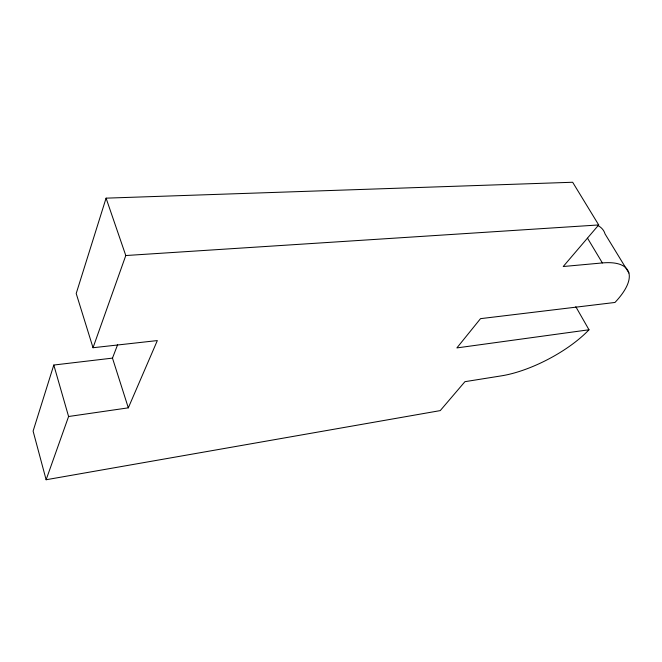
<?xml version="1.0" encoding="UTF-8"?>
<svg xmlns="http://www.w3.org/2000/svg" width="662" height="662" viewBox="0 0 662 662"><rect width="100%" height="100%" fill="white"/><g stroke="black" fill="none" stroke-linecap="round" stroke-linejoin="round"><path stroke-width="0.99" d="M117.621 344.728L112.474 358.117L53.796 365.035L33.1 431.103L46.125 479.743L440.247 410.606L464.939 381.676L501.415 375.851A73.159 26.952 -27.7 0 0 588.998 329.775L575.799 306.705M588.998 329.775L456.879 347.914L480.513 318.654L614.957 302.46A76.056 28.714 -28.6 0 0 602.37 262.938L563.221 266.521L598.705 224.948L572.655 182.257L106.077 198.153L76.204 293.506L93.028 347.732L157.333 340.574L128.32 407.842L68.591 416.506L46.125 479.743M93.028 347.732L125.788 255.532L106.077 198.153M125.788 255.532L598.705 224.948M628.9 273.001L605.018 233.885A74.458 30.924 -29 0 0 598.067 225.601M587.558 238.237L602.37 262.938M112.474 358.117L128.32 407.842M53.796 365.035L68.591 416.506"/></g></svg>
